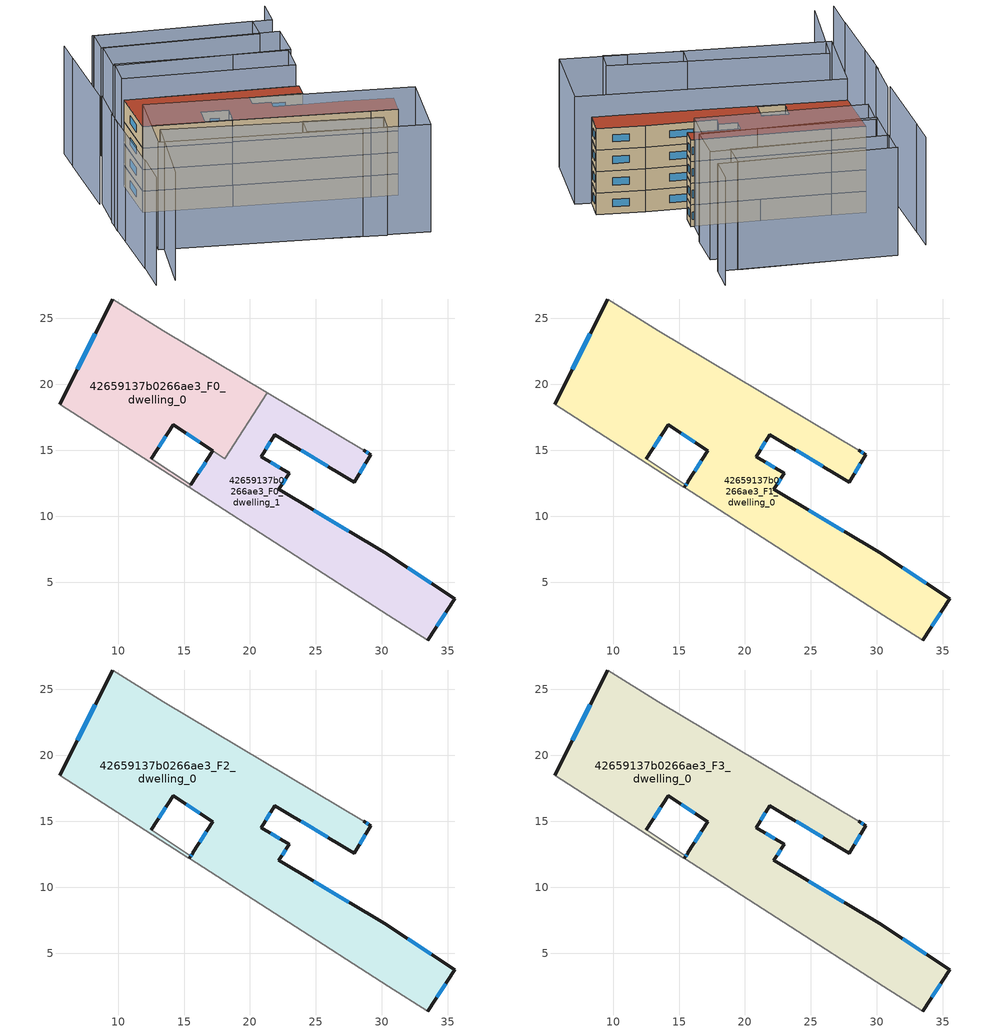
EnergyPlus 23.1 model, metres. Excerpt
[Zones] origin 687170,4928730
42659137b0266ae3_F0_dwelling_0
 floor ground (EU_floor_Construction): 21.31,19.37 18.1,14.38 14.18,16.94 12.51,14.35 15.5,12.38 15.38,12.21 5.57,18.51 9.6,26.47 13.42,24.08 z0
 wall outside (EU_wall_Construction): 12.51,14.35 14.18,16.94 17.19,14.97 / 9.6,26.47 5.57,18.51 z0:3
 wall adiabatic (EU_wall_Construction): 5.57,18.51 15.38,12.21 15.5,12.38 12.51,14.35 / 21.31,19.37 13.42,24.08 9.6,26.47 z0:3
 wall to 42659137b0266ae3_F0_dwelling_1 (EU_wall_Construction): 17.19,14.97 18.1,14.38 21.31,19.37 z0:3
 window (EU_Window_Construction): 13.07,15.22 13.63,16.08 / 8.26,23.82 6.92,21.17 / 15.19,16.29 16.19,15.63 z1:2
42659137b0266ae3_F0_dwelling_1
 floor ground (EU_floor_Construction): 29.15,14.67 27.89,12.58 21.87,16.19 20.86,14.52 22.98,13.26 22.17,12.03 30.17,7.28 35.53,3.74 33.47,0.62 30.47,2.51 15.38,12.21 15.5,12.38 17.19,14.97 18.1,14.38 21.31,19.37 28.62,14.99 z0
 wall outside (EU_wall_Construction): 33.47,0.62 35.53,3.74 30.17,7.28 22.17,12.03 22.98,13.26 20.86,14.52 21.87,16.19 27.89,12.58 29.15,14.67 28.62,14.99 / 17.19,14.97 15.5,12.38 z0:3
 wall adiabatic (EU_wall_Construction): 15.5,12.38 15.38,12.21 30.47,2.51 33.47,0.62 / 28.62,14.99 21.31,19.37 z0:3
 window (EU_Window_Construction): 22.44,12.44 22.71,12.85 / 27.51,8.87 24.84,10.45 / 33.75,4.92 31.96,6.1 / 34.16,1.66 34.85,2.7 / 16.63,14.11 16.07,13.25 / 28.98,14.78 28.8,14.88 / 28.31,13.28 28.73,13.97 / 23.88,14.99 25.89,13.79 / 21.2,15.08 21.54,15.64 / 22.28,13.68 21.57,14.1 z1:2
 roof outside (EU_roof_Construction): 15.5,12.38 15.38,12.21 15.41,12.19 15.69,12.62 15.67,12.63 z3
42659137b0266ae3_F1_dwelling_0
 floor to 42659137b0266ae3_F0_dwelling_0 (EU_floor_Construction): 21.31,19.36 18.1,14.38 14.18,16.94 12.51,14.35 15.48,12.4 15.37,12.22 5.57,18.51 9.6,26.47 13.42,24.08 z3
 floor to 42659137b0266ae3_F0_dwelling_1 (EU_floor_Construction): 29.15,14.67 27.89,12.58 21.87,16.19 20.86,14.52 22.98,13.26 22.17,12.03 30.17,7.28 35.53,3.74 33.47,0.62 30.47,2.51 15.41,12.19 15.69,12.62 15.67,12.63 17.19,14.97 18.1,14.38 21.31,19.36 28.62,14.99 z3
 wall outside (EU_wall_Construction): 33.47,0.62 35.53,3.74 30.17,7.28 22.17,12.03 22.98,13.26 20.86,14.52 21.87,16.19 27.89,12.58 29.15,14.67 28.62,14.99 / 12.51,14.35 14.18,16.94 17.19,14.97 15.67,12.63 15.69,12.62 15.41,12.19 / 9.6,26.47 5.57,18.51 z3:6
 wall adiabatic (EU_wall_Construction): 15.41,12.19 30.47,2.51 33.47,0.62 / 15.48,12.4 12.51,14.35 / 15.48,12.4 15.37,12.22 / 5.57,18.51 15.37,12.22 / 28.62,14.99 13.42,24.08 9.6,26.47 z3:6
 window (EU_Window_Construction): 28.98,14.78 28.8,14.88 / 28.31,13.28 28.73,13.97 / 23.88,14.99 25.89,13.79 / 21.2,15.08 21.54,15.64 / 22.28,13.68 21.57,14.1 / 22.44,12.44 22.71,12.85 / 27.51,8.87 24.84,10.45 / 33.75,4.92 31.96,6.1 / 34.16,1.66 34.85,2.7 / 15.59,12.48 15.5,12.33 / 16.68,14.19 16.18,13.41 / 15.19,16.29 16.19,15.63 / 13.07,15.22 13.63,16.08 / 8.26,23.82 6.92,21.17 z4:5
42659137b0266ae3_F2_dwelling_0
 floor to 42659137b0266ae3_F1_dwelling_0 (EU_floor_Construction): 28.62,14.99 29.15,14.67 27.89,12.58 21.87,16.19 20.86,14.52 22.98,13.26 22.17,12.03 30.17,7.28 35.53,3.74 33.47,0.62 30.47,2.51 15.41,12.19 15.69,12.62 15.67,12.63 17.19,14.97 14.18,16.94 12.51,14.35 15.48,12.4 15.37,12.22 5.57,18.51 9.6,26.47 13.42,24.08 z6
 wall outside (EU_wall_Construction): 33.47,0.62 35.53,3.74 30.17,7.28 22.17,12.03 22.98,13.26 20.86,14.52 21.87,16.19 27.89,12.58 29.15,14.67 28.62,14.99 / 12.51,14.35 14.18,16.94 17.19,14.97 15.67,12.63 15.69,12.62 15.41,12.19 / 9.6,26.47 5.57,18.51 z6:9
 wall adiabatic (EU_wall_Construction): 15.41,12.19 30.47,2.51 33.47,0.62 / 15.48,12.4 12.51,14.35 / 15.48,12.4 15.37,12.22 / 5.57,18.51 15.37,12.22 / 28.62,14.99 13.42,24.08 9.6,26.47 z6:9
 window (EU_Window_Construction): 28.98,14.78 28.8,14.88 / 28.31,13.28 28.73,13.97 / 23.88,14.99 25.89,13.79 / 21.2,15.08 21.54,15.64 / 22.28,13.68 21.57,14.1 / 22.44,12.44 22.71,12.85 / 27.51,8.87 24.84,10.45 / 33.75,4.92 31.96,6.1 / 34.16,1.66 34.85,2.7 / 15.59,12.48 15.5,12.33 / 16.68,14.19 16.18,13.41 / 15.19,16.29 16.19,15.63 / 13.07,15.22 13.63,16.08 / 8.26,23.82 6.92,21.17 z7:8
42659137b0266ae3_F3_dwelling_0
 floor to 42659137b0266ae3_F2_dwelling_0 (EU_floor_Construction): 28.62,14.99 29.15,14.67 27.89,12.58 21.87,16.19 20.86,14.52 22.98,13.26 22.17,12.03 30.17,7.28 35.53,3.74 33.47,0.62 30.47,2.51 15.41,12.19 15.69,12.62 15.67,12.63 17.19,14.97 14.18,16.94 12.51,14.35 15.48,12.4 15.37,12.22 5.57,18.51 9.6,26.47 13.42,24.08 z9
 wall outside (EU_wall_Construction): 33.47,0.62 35.53,3.74 30.17,7.28 22.17,12.03 22.98,13.26 20.86,14.52 21.87,16.19 27.89,12.58 29.15,14.67 28.62,14.99 / 12.51,14.35 14.18,16.94 17.19,14.97 15.67,12.63 15.69,12.62 15.41,12.19 / 9.6,26.47 5.57,18.51 z9:12
 wall adiabatic (EU_wall_Construction): 15.41,12.19 30.47,2.51 33.47,0.62 / 15.48,12.4 12.51,14.35 / 15.48,12.4 15.37,12.22 / 5.57,18.51 15.37,12.22 / 28.62,14.99 13.42,24.08 9.6,26.47 z9:12
 window (EU_Window_Construction): 28.98,14.78 28.8,14.88 / 28.31,13.28 28.73,13.97 / 23.88,14.99 25.89,13.79 / 21.2,15.08 21.54,15.64 / 22.28,13.68 21.57,14.1 / 22.44,12.44 22.71,12.85 / 27.51,8.87 24.84,10.45 / 33.75,4.92 31.96,6.1 / 34.16,1.66 34.85,2.7 / 15.59,12.48 15.5,12.33 / 16.68,14.19 16.18,13.41 / 15.19,16.29 16.19,15.63 / 13.07,15.22 13.63,16.08 / 8.26,23.82 6.92,21.17 z10:11
 roof outside (EU_roof_Construction): 33.47,0.62 35.53,3.74 30.17,7.28 22.17,12.03 22.98,13.26 20.86,14.52 21.87,16.19 27.89,12.58 29.15,14.67 28.62,14.99 13.42,24.08 9.6,26.47 5.57,18.51 15.37,12.22 15.48,12.4 12.51,14.35 14.18,16.94 17.19,14.97 15.67,12.63 15.69,12.62 15.41,12.19 30.47,2.51 z12
shading: -6.03,-0.3 1.83,11.09 / 1.83,11.09 25.49,-5.22 / -6.27,5.11 -8.9,0.15 / -2.23,13.25 -6.37,5.11 / 0.64,18.98 -2.29,13.24 / 3.68,24.1 -0.79,16.39 / 38.64,31.58 36.42,27.69 / 36.42,27.69 15.89,39.36 / 9.09,35.65 3.38,24.29 / 10.98,39.32 9.03,35.46 / 16.96,0.66 25.63,-5.17 / 25.63,-5.17 23.8,-7.88 / 23.8,-7.88 15.14,-2.05 / 15.14,-2.05 16.96,0.66 / 28.56,-10.91 -1.05,8.31 / -1.05,8.31 5.65,18.63 / 5.65,18.63 35.26,-0.59 / 35.26,-0.59 28.56,-10.91 / 28.76,14.91 9.29,26.56 / 9.29,26.56 11.77,30.71 / 11.77,30.71 31.24,19.07 / 31.24,19.07 28.76,14.91 / 14.2,35.56 34.57,24.26 / 34.57,24.26 31.7,19.09 / 31.7,19.09 11.33,30.39 / 11.33,30.39 14.2,35.56 / 16.07,39.25 34.14,28.98 / 34.14,28.98 32.09,25.37 / 32.09,25.37 14.02,35.64 / 14.02,35.64 16.07,39.25 z0:15
[Building]
EU S2 Campaign: North Axis=0; Terrain=City; Solar Distribution=FullExterior
[Site:Location]
Bologna: Latitude=44.5; Longitude=11.25; Time Zone=1; Elevation=37
[SizingPeriod:WeatherFileDays]
AnnualSizingPeriod: Begin Month=1; Begin Day of Month=1; End Month=12; End Day of Month=31; Day of Week for Start Day=Monday; Use Weather File Daylight Saving Period=No; Use Weather File Rain and Snow Indicators=No
[MATERIAL]
EU_InternalMass_Material: Roughness=MediumRough; Thickness=0.1; Conductivity=1; Density=1800; Specific Heat=900; Thermal Absorptance=0.9; Solar Absorptance=0.7; Visible Absorptance=0.7
[MATERIAL:NOMASS] Roughness=MediumRough; Thermal Absorptance=0.9; Solar Absorptance=0.7; Visible Absorptance=0.7
Name | Thermal Resistance
EU_wall_NoMass | 0.937881
EU_roof_NoMass | 0.548572
EU_floor_NoMass | 0.71348
[WINDOWMATERIAL:SIMPLEGLAZINGSYSTEM]
EU_Window_SimpleGlazing: UFactor=4.25633; Solar Heat Gain Coefficient=0.85; Visible Transmittance=0.85
[CONSTRUCTION]
EU_wall_Construction: EU_wall_NoMass
EU_roof_Construction: EU_roof_NoMass
EU_floor_Construction: EU_floor_NoMass
EU_InternalMass_Construction: EU_InternalMass_Material
EU_Window_Construction: EU_Window_SimpleGlazing
[ZONE] Type=1; Multiplier=1; Ceiling Height=autocalculate; Floor Area=autocalculate; Part of Total Floor Area=Yes
Name | Volume
42659137b0266ae3_F0_dwelling_0 | 314.174
42659137b0266ae3_F1_dwelling_0 | 650.057
42659137b0266ae3_F2_dwelling_0; 42659137b0266ae3_F3_dwelling_0 | 650.068
42659137b0266ae3_F0_dwelling_1 | 335.938
[INTERNALMASS] Construction=EU_InternalMass_Construction
Name | Zone or ZoneList | Surface Area
42659137b0266ae3_F0_dwelling_0_EU_InternalMass | 42659137b0266ae3_F0_dwelling_0 | 104.726
42659137b0266ae3_F0_dwelling_1_EU_InternalMass | 42659137b0266ae3_F0_dwelling_1 | 111.985
42659137b0266ae3_F1_dwelling_0_EU_InternalMass | 42659137b0266ae3_F1_dwelling_0 | 216.69
42659137b0266ae3_F2_dwelling_0_EU_InternalMass | 42659137b0266ae3_F2_dwelling_0 | 216.69
42659137b0266ae3_F3_dwelling_0_EU_InternalMass | 42659137b0266ae3_F3_dwelling_0 | 216.69
[OTHEREQUIPMENT] Fuel Type=Electricity; Design Level Calculation Method=Watts/Area; Power per Zone Floor Area=1; Fraction Latent=0; Fraction Radiant=0; Fraction Lost=0; Carbon Dioxide Generation Rate=0; EndUse Subcategory=EU_Step8_InternalGains
Name | Zone or ZoneList or Space or SpaceList | Schedule
EU_Step8_InternalGain_42659137b0266ae3_F0_dwelling_0_f000 | 42659137b0266ae3_F0_dwelling_0 | EU_Step8_GainSchedule_42659137b0266ae3_F0_dwelling_0_f000
EU_Step8_InternalGain_42659137b0266ae3_F0_dwelling_1_f000 | 42659137b0266ae3_F0_dwelling_1 | EU_Step8_GainSchedule_42659137b0266ae3_F0_dwelling_1_f000
EU_Step8_InternalGain_42659137b0266ae3_F1_dwelling_0_f000 | 42659137b0266ae3_F1_dwelling_0 | EU_Step8_GainSchedule_42659137b0266ae3_F1_dwelling_0_f000
EU_Step8_InternalGain_42659137b0266ae3_F2_dwelling_0_f000 | 42659137b0266ae3_F2_dwelling_0 | EU_Step8_GainSchedule_42659137b0266ae3_F2_dwelling_0_f000
EU_Step8_InternalGain_42659137b0266ae3_F3_dwelling_0_f000 | 42659137b0266ae3_F3_dwelling_0 | EU_Step8_GainSchedule_42659137b0266ae3_F3_dwelling_0_f000
[ZONEVENTILATION:DESIGNFLOWRATE] Schedule=EU_AlwaysOn; Design Flow Rate Calculation Method=AirChanges/Hour; Air Changes per Hour=0.687892; Ventilation Type=Natural; Fan Pressure Rise=0; Fan Total Efficiency=1; Constant Term Coefficient=1; Temperature Term Coefficient=0; Velocity Term Coefficient=0; Velocity Squared Term Coefficient=0; Minimum Indoor Temperature=-100; Maximum Indoor Temperature=100; Delta Temperature=-100; Minimum Outdoor Temperature=-100; Maximum Outdoor Temperature=100; Maximum Wind Speed=40
Name | Zone or ZoneList or Space or SpaceList
EU_ConstantAir_42659137b0266ae3_F0_dwelling_0 | 42659137b0266ae3_F0_dwelling_0
EU_ConstantAir_42659137b0266ae3_F0_dwelling_1 | 42659137b0266ae3_F0_dwelling_1
EU_ConstantAir_42659137b0266ae3_F1_dwelling_0 | 42659137b0266ae3_F1_dwelling_0
EU_ConstantAir_42659137b0266ae3_F2_dwelling_0 | 42659137b0266ae3_F2_dwelling_0
EU_ConstantAir_42659137b0266ae3_F3_dwelling_0 | 42659137b0266ae3_F3_dwelling_0
[HVACTEMPLATE:THERMOSTAT] Constant Heating Setpoint=20; Constant Cooling Setpoint=50
EU_HeatOnly_42659137b0266ae3_F0_dwelling_0; EU_HeatOnly_42659137b0266ae3_F0_dwelling_1; EU_HeatOnly_42659137b0266ae3_F1_dwelling_0; EU_HeatOnly_42659137b0266ae3_F2_dwelling_0; EU_HeatOnly_42659137b0266ae3_F3_dwelling_0
[HVACTEMPLATE:ZONE:IDEALLOADSAIRSYSTEM] System Availability Schedule=EU_AlwaysOn; Maximum Heating Supply Air Temperature=50; Minimum Cooling Supply Air Temperature=13; Maximum Heating Supply Air Humidity Ratio=0.0156; Minimum Cooling Supply Air Humidity Ratio=0.0077; Heating Limit=NoLimit; Cooling Limit=NoLimit; Heating Availability Schedule=EU_AlwaysOn; Cooling Availability Schedule=EU_CoolingOff; Dehumidification Control Type=ConstantSensibleHeatRatio; Cooling Sensible Heat Ratio=0.7; Dehumidification Setpoint=60; Humidification Control Type=None; Humidification Setpoint=30; Outdoor Air Method=None; Outdoor Air Flow Rate per Person=0.00944; Outdoor Air Flow Rate per Zone Floor Area=0; Outdoor Air Flow Rate per Zone=0; Demand Controlled Ventilation Type=None; Outdoor Air Economizer Type=NoEconomizer; Heat Recovery Type=None; Sensible Heat Recovery Effectiveness=0.7; Latent Heat Recovery Effectiveness=0.65
Name | Template Thermostat
42659137b0266ae3_F0_dwelling_0 | EU_HeatOnly_42659137b0266ae3_F0_dwelling_0
42659137b0266ae3_F0_dwelling_1 | EU_HeatOnly_42659137b0266ae3_F0_dwelling_1
42659137b0266ae3_F1_dwelling_0 | EU_HeatOnly_42659137b0266ae3_F1_dwelling_0
42659137b0266ae3_F2_dwelling_0 | EU_HeatOnly_42659137b0266ae3_F2_dwelling_0
42659137b0266ae3_F3_dwelling_0 | EU_HeatOnly_42659137b0266ae3_F3_dwelling_0
[SIZING:ZONE] Zone Cooling Design Supply Air Temperature Input Method=SupplyAirTemperature; Zone Cooling Design Supply Air Temperature=13; Zone Heating Design Supply Air Temperature Input Method=SupplyAirTemperature; Zone Heating Design Supply Air Temperature=50; Zone Cooling Design Supply Air Humidity Ratio=0.008; Zone Heating Design Supply Air Humidity Ratio=0.008; Cooling Design Air Flow Method=DesignDay; Cooling Design Air Flow Rate=0; Cooling Minimum Air Flow per Zone Floor Area=0.000762; Cooling Minimum Air Flow=0; Cooling Minimum Air Flow Fraction=0.2; Heating Design Air Flow Method=DesignDay; Heating Design Air Flow Rate=0; Heating Maximum Air Flow per Zone Floor Area=0.002032; Heating Maximum Air Flow=0.141576; Heating Maximum Air Flow Fraction=0.3; Account for Dedicated Outdoor Air System=No; Dedicated Outdoor Air System Control Strategy=NeutralSupplyAir; Dedicated Outdoor Air Low Setpoint Temperature for Design=autosize; Dedicated Outdoor Air High Setpoint Temperature for Design=autosize; Zone Load Sizing Method=Sensible Load Only No Latent Load; Zone Latent Cooling Design Supply Air Humidity Ratio Input Method=HumidityRatioDifference; Zone Cooling Design Supply Air Humidity Ratio Difference=0.005; Zone Latent Heating Design Supply Air Humidity Ratio Input Method=HumidityRatioDifference; Zone Humidification Design Supply Air Humidity Ratio Difference=0.005
42659137b0266ae3_F0_dwelling_0; 42659137b0266ae3_F0_dwelling_1; 42659137b0266ae3_F1_dwelling_0; 42659137b0266ae3_F2_dwelling_0; 42659137b0266ae3_F3_dwelling_0
[SCHEDULE:CONSTANT]
Name | Hourly Value
EU_AlwaysOn | 1
EU_CoolingOff | 0
[SCHEDULE:FILE] Column Number=1; Rows to Skip at Top=0; Number of Hours of Data=8760; Column Separator=Comma; Interpolate to Timestep=No; Minutes per Item=60; Adjust Schedule for Daylight Savings=Yes
Name | File
EU_Step8_GainSchedule_42659137b0266ae3_F0_dwelling_0_f000 | ../../schedules/42659137b0266ae3/42659137b0266ae3_F0_dwelling_0_f000_gain.csv
EU_Step8_GainSchedule_42659137b0266ae3_F0_dwelling_1_f000 | ../../schedules/42659137b0266ae3/42659137b0266ae3_F0_dwelling_1_f000_gain.csv
EU_Step8_GainSchedule_42659137b0266ae3_F1_dwelling_0_f000 | ../../schedules/42659137b0266ae3/42659137b0266ae3_F1_dwelling_0_f000_gain.csv
EU_Step8_GainSchedule_42659137b0266ae3_F2_dwelling_0_f000 | ../../schedules/42659137b0266ae3/42659137b0266ae3_F2_dwelling_0_f000_gain.csv
EU_Step8_GainSchedule_42659137b0266ae3_F3_dwelling_0_f000 | ../../schedules/42659137b0266ae3/42659137b0266ae3_F3_dwelling_0_f000_gain.csv
